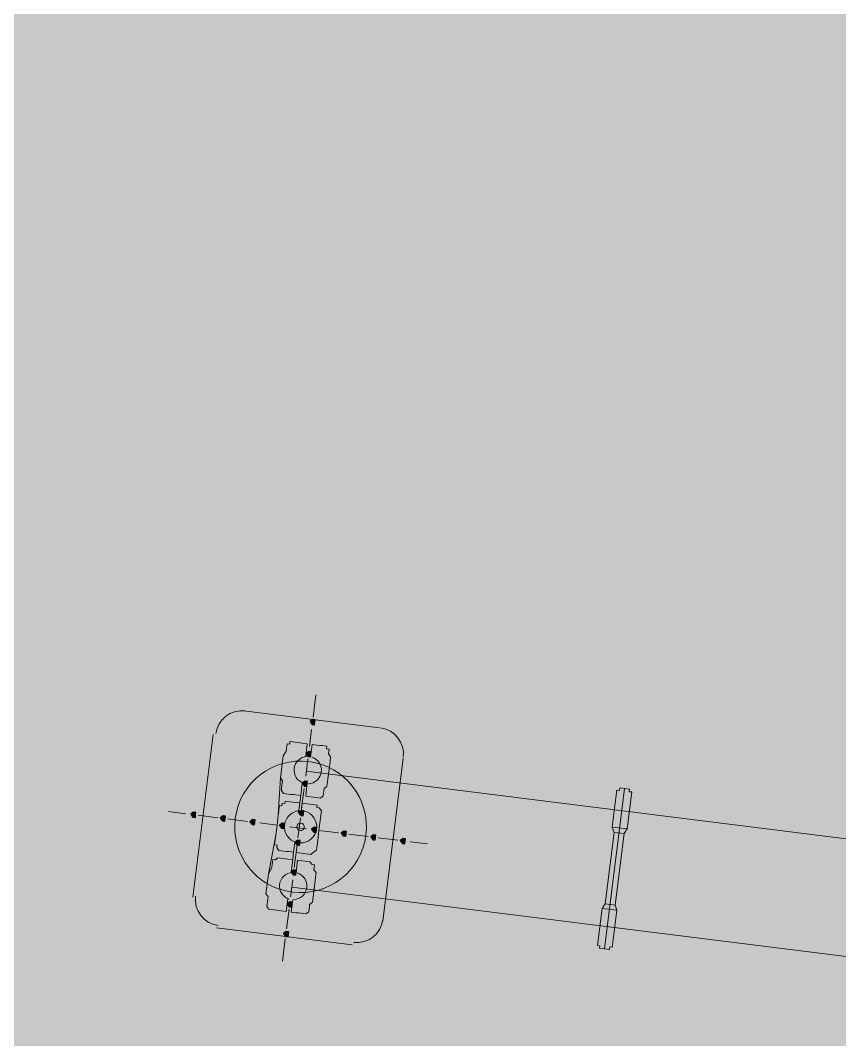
# Model space of a CAD drawing. Header units: metres. Extents: x -4 to 509425, y 7549 to 4732445.
# Drawn here: x 475971.901 to 475974.693, y 4719750.157 to 4719753.631 of the extents above; entities that cross this region are included whole.
import ezdxf

# ---------------------------------------------------------------- set-up
doc = ezdxf.new("R2010")
doc.units = ezdxf.units.M
doc.header["$LTSCALE"] = 0.01
doc.header["$MEASUREMENT"] = 0
doc.layers.get('0').update_dxf_attribs({"lineweight": 0})
doc.layers.add('_SUBESTACIÓN', color=1, linetype='Continuous')
doc.layers.add('SUBESTACION LA VID', color=253, linetype='Continuous')

# ---------------------------------------------------------------- blocks, each defined once
blk = doc.blocks.new('A$Cfff6051d')
at = {"layer": 'SUBESTACION LA VID', "transparency": 33554687}
h = blk.add_hatch(color=256, dxfattribs=at)
h.dxf.hatch_style = 2
h.paths.add_polyline_path([(475972.905, 4719751.2391), (475972.9061, 4719751.2475), (475972.8977, 4719751.2485), (475972.8882, 4719751.2412), (475972.8956, 4719751.2317), (475972.904, 4719751.2307)])
h = blk.add_hatch(color=256, dxfattribs=at)
h.dxf.hatch_style = 2
h.paths.add_polyline_path([(475972.8913, 4719751.1299), (475972.8924, 4719751.1383), (475972.884, 4719751.1393), (475972.8745, 4719751.132), (475972.8819, 4719751.1225), (475972.8903, 4719751.1215)])
h = blk.add_hatch(color=256, dxfattribs=at)
h.dxf.hatch_style = 2
h.paths.add_polyline_path([(475972.8787, 4719751.0291), (475972.8797, 4719751.0375), (475972.8713, 4719751.0385), (475972.8619, 4719751.0312), (475972.8692, 4719751.0217), (475972.8776, 4719751.0207)])
h = blk.add_hatch(color=256, dxfattribs=at)
h.dxf.hatch_style = 2
h.paths.add_polyline_path([(475972.866, 4719750.9283), (475972.8671, 4719750.9367), (475972.8587, 4719750.9377), (475972.8492, 4719750.9304), (475972.8566, 4719750.9209), (475972.865, 4719750.9199)])
h = blk.add_hatch(color=256, dxfattribs=at)
h.dxf.hatch_style = 2
h.paths.add_polyline_path([(475972.4985, 4719750.9231), (475972.4996, 4719750.9315), (475972.4912, 4719750.9326), (475972.4817, 4719750.9253), (475972.4891, 4719750.9158), (475972.4975, 4719750.9147)])
h = blk.add_hatch(color=256, dxfattribs=at)
h.dxf.hatch_style = 2
h.paths.add_polyline_path([(475972.5993, 4719750.9105), (475972.6004, 4719750.9189), (475972.592, 4719750.92), (475972.5825, 4719750.9126), (475972.5899, 4719750.9032), (475972.5983, 4719750.9021)])
h = blk.add_hatch(color=256, dxfattribs=at)
h.dxf.hatch_style = 2
h.paths.add_polyline_path([(475972.7001, 4719750.8979), (475972.7012, 4719750.9063), (475972.6928, 4719750.9073), (475972.6833, 4719750.9), (475972.6907, 4719750.8905), (475972.6991, 4719750.8895)])
h = blk.add_hatch(color=256, dxfattribs=at)
h.dxf.hatch_style = 2
h.paths.add_polyline_path([(475972.8009, 4719750.8852), (475972.802, 4719750.8936), (475972.7936, 4719750.8947), (475972.7841, 4719750.8873), (475972.7915, 4719750.8779), (475972.7999, 4719750.8768)])
h = blk.add_hatch(color=256, dxfattribs=at)
h.dxf.hatch_style = 2
h.paths.add_polyline_path([(475972.9101, 4719750.8715), (475972.9112, 4719750.8799), (475972.9028, 4719750.881), (475972.8933, 4719750.8737), (475972.9007, 4719750.8642), (475972.9091, 4719750.8631)])
h = blk.add_hatch(color=256, dxfattribs=at)
h.dxf.hatch_style = 2
h.paths.add_polyline_path([(475973.0109, 4719750.8589), (475973.012, 4719750.8673), (475973.0036, 4719750.8684), (475972.9941, 4719750.861), (475973.0015, 4719750.8516), (475973.0099, 4719750.8505)])
h = blk.add_hatch(color=256, dxfattribs=at)
h.dxf.hatch_style = 2
h.paths.add_polyline_path([(475972.8534, 4719750.8275), (475972.8545, 4719750.8359), (475972.8461, 4719750.8369), (475972.8366, 4719750.8296), (475972.8439, 4719750.8201), (475972.8523, 4719750.8191)])
h = blk.add_hatch(color=256, dxfattribs=at)
h.dxf.hatch_style = 2
h.paths.add_polyline_path([(475973.1117, 4719750.8463), (475973.1128, 4719750.8547), (475973.1044, 4719750.8557), (475973.0949, 4719750.8484), (475973.1023, 4719750.8389), (475973.1107, 4719750.8379)])
h = blk.add_hatch(color=256, dxfattribs=at)
h.dxf.hatch_style = 2
h.paths.add_polyline_path([(475973.2125, 4719750.8336), (475973.2136, 4719750.842), (475973.2052, 4719750.8431), (475973.1957, 4719750.8357), (475973.2031, 4719750.8263), (475973.2115, 4719750.8252)])
h = blk.add_hatch(color=256, dxfattribs=at)
h.dxf.hatch_style = 2
h.paths.add_polyline_path([(475972.8408, 4719750.7267), (475972.8418, 4719750.7351), (475972.8334, 4719750.7361), (475972.824, 4719750.7288), (475972.8313, 4719750.7193), (475972.8397, 4719750.7183)])
h = blk.add_hatch(color=256, dxfattribs=at)
h.dxf.hatch_style = 2
h.paths.add_polyline_path([(475972.8271, 4719750.6175), (475972.8281, 4719750.6259), (475972.8197, 4719750.6269), (475972.8103, 4719750.6196), (475972.8176, 4719750.6101), (475972.826, 4719750.6091)])
h = blk.add_hatch(color=256, dxfattribs=at)
h.dxf.hatch_style = 2
h.paths.add_polyline_path([(475972.8144, 4719750.5167), (475972.8155, 4719750.5251), (475972.8071, 4719750.5261), (475972.7976, 4719750.5188), (475972.805, 4719750.5093), (475972.8134, 4719750.5083)])
at = {"layer": 'SUBESTACION LA VID', "lineweight": 15}
for p, q in [((475972.9082, 4719751.3325), (475972.8987, 4719751.2569)), ((475972.6624, 4719751.278), (475973.1245, 4719751.2201)), ((475972.8934, 4719751.2149), (475972.8861, 4719751.1561)), ((475972.5585, 4719751.1972), (475972.489, 4719750.6428)), ((475972.8808, 4719751.1141), (475972.8734, 4719751.0553)), ((475973.2053, 4719751.1161), (475973.1358, 4719750.5617)), ((475972.7799, 4719750.922), (475972.7873, 4719751.0491)), ((475972.8755, 4719751.0721), (475975.0764, 4719750.7962)), ((475972.8682, 4719751.0133), (475972.8597, 4719750.9461)), ((475972.8608, 4719751.0228), (475972.8619, 4719751.0312)), ((475972.8776, 4719751.0207), (475972.8787, 4719751.0291)), ((475972.8566, 4719750.9892), (475972.8534, 4719750.964)), ((475972.4061, 4719750.9347), (475972.4649, 4719750.9274)), ((475972.5069, 4719750.9221), (475972.5741, 4719750.9137)), ((475972.6077, 4719750.9095), (475972.6749, 4719750.901)), ((475972.8555, 4719750.9125), (475972.8471, 4719750.8453)), ((475972.7169, 4719750.8958), (475972.7757, 4719750.8884)), ((475972.8177, 4719750.8831), (475972.8765, 4719750.8758)), ((475972.9185, 4719750.8705), (475972.9857, 4719750.8621)), ((475972.7463, 4719750.7214), (475972.7715, 4719750.8548)), ((475973.0193, 4719750.8579), (475973.0865, 4719750.8494)), ((475973.1201, 4719750.8452), (475973.1873, 4719750.8368)), ((475973.2293, 4719750.8315), (475973.2881, 4719750.8242)), ((475972.8292, 4719750.7708), (475972.8324, 4719750.796)), ((475972.8418, 4719750.8033), (475972.8345, 4719750.7445)), ((475972.8292, 4719750.7025), (475972.8218, 4719750.6437)), ((475972.826, 4719750.6773), (475975.0269, 4719750.4014)), ((475972.8103, 4719750.6196), (475972.8124, 4719750.6364)), ((475972.8271, 4719750.6175), (475972.8292, 4719750.6343)), ((475972.8166, 4719750.6017), (475972.8081, 4719750.5345)), ((475972.5698, 4719750.5388), (475973.0318, 4719750.4809)), ((475972.8039, 4719750.5009), (475972.7944, 4719750.4253))]:
    blk.add_line(p, q, dxfattribs=at)
at = {"layer": 'SUBESTACION LA VID'}
for points in [[(475972.905, 4719751.2391), (475972.9061, 4719751.2475), (475972.8977, 4719751.2485), (475972.8882, 4719751.2412), (475972.8956, 4719751.2317), (475972.904, 4719751.2307)], [(475972.8913, 4719751.1299), (475972.8924, 4719751.1383), (475972.884, 4719751.1393), (475972.8745, 4719751.132), (475972.8819, 4719751.1225), (475972.8903, 4719751.1215)], [(475972.8787, 4719751.0291), (475972.8797, 4719751.0375), (475972.8713, 4719751.0385), (475972.8619, 4719751.0312), (475972.8692, 4719751.0217), (475972.8776, 4719751.0207)], [(475972.866, 4719750.9283), (475972.8671, 4719750.9367), (475972.8587, 4719750.9377), (475972.8492, 4719750.9304), (475972.8566, 4719750.9209), (475972.865, 4719750.9199)], [(475972.4985, 4719750.9231), (475972.4996, 4719750.9315), (475972.4912, 4719750.9326), (475972.4817, 4719750.9253), (475972.4891, 4719750.9158), (475972.4975, 4719750.9147)], [(475972.5993, 4719750.9105), (475972.6004, 4719750.9189), (475972.592, 4719750.92), (475972.5825, 4719750.9126), (475972.5899, 4719750.9032), (475972.5983, 4719750.9021)], [(475972.7001, 4719750.8979), (475972.7012, 4719750.9063), (475972.6928, 4719750.9073), (475972.6833, 4719750.9), (475972.6907, 4719750.8905), (475972.6991, 4719750.8895)], [(475972.8009, 4719750.8852), (475972.802, 4719750.8936), (475972.7936, 4719750.8947), (475972.7841, 4719750.8873), (475972.7915, 4719750.8779), (475972.7999, 4719750.8768)], [(475972.9101, 4719750.8715), (475972.9112, 4719750.8799), (475972.9028, 4719750.881), (475972.8933, 4719750.8737), (475972.9007, 4719750.8642), (475972.9091, 4719750.8631)], [(475973.0109, 4719750.8589), (475973.012, 4719750.8673), (475973.0036, 4719750.8684), (475972.9941, 4719750.861), (475973.0015, 4719750.8516), (475973.0099, 4719750.8505)], [(475972.8534, 4719750.8275), (475972.8545, 4719750.8359), (475972.8461, 4719750.8369), (475972.8366, 4719750.8296), (475972.8439, 4719750.8201), (475972.8523, 4719750.8191)], [(475973.1117, 4719750.8463), (475973.1128, 4719750.8547), (475973.1044, 4719750.8557), (475973.0949, 4719750.8484), (475973.1023, 4719750.8389), (475973.1107, 4719750.8379)], [(475973.2125, 4719750.8336), (475973.2136, 4719750.842), (475973.2052, 4719750.8431), (475973.1957, 4719750.8357), (475973.2031, 4719750.8263), (475973.2115, 4719750.8252)], [(475972.8408, 4719750.7267), (475972.8418, 4719750.7351), (475972.8334, 4719750.7361), (475972.824, 4719750.7288), (475972.8313, 4719750.7193), (475972.8397, 4719750.7183)], [(475972.8271, 4719750.6175), (475972.8281, 4719750.6259), (475972.8197, 4719750.6269), (475972.8103, 4719750.6196), (475972.8176, 4719750.6101), (475972.826, 4719750.6091)], [(475972.8144, 4719750.5167), (475972.8155, 4719750.5251), (475972.8071, 4719750.5261), (475972.7976, 4719750.5188), (475972.805, 4719750.5093), (475972.8134, 4719750.5083)]]:
    blk.add_lwpolyline(points, close=True, dxfattribs=at)
at = {"layer": 'SUBESTACION LA VID', "lineweight": 0}
for points in [[(475972.905, 4719751.2391), (475972.9061, 4719751.2475), (475972.8977, 4719751.2485), (475972.8882, 4719751.2412), (475972.8956, 4719751.2317), (475972.904, 4719751.2307)], [(475972.8913, 4719751.1299), (475972.8924, 4719751.1383), (475972.884, 4719751.1393), (475972.8745, 4719751.132), (475972.8819, 4719751.1225), (475972.8903, 4719751.1215)], [(475972.8787, 4719751.0291), (475972.8797, 4719751.0375), (475972.8713, 4719751.0385), (475972.8619, 4719751.0312), (475972.8692, 4719751.0217), (475972.8776, 4719751.0207)], [(475972.866, 4719750.9283), (475972.8671, 4719750.9367), (475972.8587, 4719750.9377), (475972.8492, 4719750.9304), (475972.8566, 4719750.9209), (475972.865, 4719750.9199)], [(475972.4985, 4719750.9231), (475972.4996, 4719750.9315), (475972.4912, 4719750.9326), (475972.4817, 4719750.9253), (475972.4891, 4719750.9158), (475972.4975, 4719750.9147)], [(475972.5993, 4719750.9105), (475972.6004, 4719750.9189), (475972.592, 4719750.92), (475972.5825, 4719750.9126), (475972.5899, 4719750.9032), (475972.5983, 4719750.9021)], [(475972.7001, 4719750.8979), (475972.7012, 4719750.9063), (475972.6928, 4719750.9073), (475972.6833, 4719750.9), (475972.6907, 4719750.8905), (475972.6991, 4719750.8895)], [(475972.8009, 4719750.8852), (475972.802, 4719750.8936), (475972.7936, 4719750.8947), (475972.7841, 4719750.8873), (475972.7915, 4719750.8779), (475972.7999, 4719750.8768)], [(475972.9101, 4719750.8715), (475972.9112, 4719750.8799), (475972.9028, 4719750.881), (475972.8933, 4719750.8737), (475972.9007, 4719750.8642), (475972.9091, 4719750.8631)], [(475973.0109, 4719750.8589), (475973.012, 4719750.8673), (475973.0036, 4719750.8684), (475972.9941, 4719750.861), (475973.0015, 4719750.8516), (475973.0099, 4719750.8505)], [(475972.8534, 4719750.8275), (475972.8545, 4719750.8359), (475972.8461, 4719750.8369), (475972.8366, 4719750.8296), (475972.8439, 4719750.8201), (475972.8523, 4719750.8191)], [(475973.1117, 4719750.8463), (475973.1128, 4719750.8547), (475973.1044, 4719750.8557), (475973.0949, 4719750.8484), (475973.1023, 4719750.8389), (475973.1107, 4719750.8379)], [(475973.2125, 4719750.8336), (475973.2136, 4719750.842), (475973.2052, 4719750.8431), (475973.1957, 4719750.8357), (475973.2031, 4719750.8263), (475973.2115, 4719750.8252)], [(475972.8408, 4719750.7267), (475972.8418, 4719750.7351), (475972.8334, 4719750.7361), (475972.824, 4719750.7288), (475972.8313, 4719750.7193), (475972.8397, 4719750.7183)], [(475972.8271, 4719750.6175), (475972.8281, 4719750.6259), (475972.8197, 4719750.6269), (475972.8103, 4719750.6196), (475972.8176, 4719750.6101), (475972.826, 4719750.6091)], [(475972.8144, 4719750.5167), (475972.8155, 4719750.5251), (475972.8071, 4719750.5261), (475972.7976, 4719750.5188), (475972.805, 4719750.5093), (475972.8134, 4719750.5083)]]:
    blk.add_lwpolyline(points, close=True, dxfattribs=at)
at = {"layer": 'SUBESTACION LA VID', "lineweight": 15}
for points in [[(475972.8735, 4719751.1236), (475972.8787, 4719751.1656), (475972.8619, 4719751.1677), (475972.8535, 4719751.1687), (475972.8451, 4719751.1698), (475972.8367, 4719751.1708), (475972.8283, 4719751.1719), (475972.8199, 4719751.173), (475972.8189, 4719751.1646), (475972.8105, 4719751.1656), (475972.8094, 4719751.1572), (475972.8084, 4719751.1488), (475972.8073, 4719751.1404), (475972.7968, 4719751.1247), (475972.7873, 4719751.0491), (475972.7947, 4719751.0396), (475972.7936, 4719751.0312), (475972.7926, 4719751.0228), (475972.7915, 4719751.0144), (475972.7905, 4719751.006), (475972.7978, 4719750.9965), (475972.8062, 4719750.9955), (475972.8146, 4719750.9944), (475972.823, 4719750.9934), (475972.8314, 4719750.9923), (475972.8398, 4719750.9913), (475972.8566, 4719750.9892), (475972.8608, 4719751.0228)], [(475972.8903, 4719751.1215), (475972.8955, 4719751.1635), (475972.9039, 4719751.1624), (475972.9123, 4719751.1614), (475972.9207, 4719751.1603), (475972.9291, 4719751.1593), (475972.9375, 4719751.1582), (475972.9459, 4719751.1572), (475972.9449, 4719751.1488), (475972.9533, 4719751.1477), (475972.9522, 4719751.1393), (475972.9512, 4719751.1309), (475972.9585, 4719751.1215), (475972.9564, 4719751.1046), (475972.9469, 4719751.029), (475972.9459, 4719751.0206), (475972.9364, 4719751.0133), (475972.9354, 4719751.0049), (475972.9343, 4719750.9965), (475972.9333, 4719750.9881), (475972.9238, 4719750.9807), (475972.9154, 4719750.9818), (475972.907, 4719750.9829), (475972.8986, 4719750.9839), (475972.8902, 4719750.985), (475972.8818, 4719750.986), (475972.8734, 4719750.9871), (475972.8776, 4719751.0207)], [(475973.8918, 4719750.4669), (475973.8834, 4719750.468), (475973.875, 4719750.469), (475973.8761, 4719750.4774), (475973.8677, 4719750.4785), (475973.8687, 4719750.4869), (475973.8835, 4719750.6045), (475973.894, 4719750.6202), (475973.9245, 4719750.8638), (475973.9182, 4719750.8817), (475973.933, 4719750.9993), (475973.934, 4719751.0077), (475973.9424, 4719751.0066), (475973.9435, 4719751.015), (475973.9519, 4719751.014), (475973.9603, 4719751.0129), (475973.8918, 4719750.4669)], [(475973.8918, 4719750.4669), (475973.9002, 4719750.4659), (475973.9086, 4719750.4648), (475973.9097, 4719750.4732), (475973.9181, 4719750.4721), (475973.9191, 4719750.4805), (475973.9339, 4719750.5981), (475973.9276, 4719750.616), (475973.9581, 4719750.8596), (475973.9686, 4719750.8754), (475973.9834, 4719750.993), (475973.9844, 4719751.0014), (475973.976, 4719751.0024), (475973.9771, 4719751.0108), (475973.9687, 4719751.0119), (475973.9603, 4719751.0129), (475973.8918, 4719750.4669)], [(475973.933, 4719750.9993), (475973.934, 4719751.0077), (475973.9424, 4719751.0066), (475973.9435, 4719751.015), (475973.9519, 4719751.014), (475973.9687, 4719751.0119), (475973.9771, 4719751.0108), (475973.976, 4719751.0024), (475973.9844, 4719751.0014), (475973.9834, 4719750.993), (475973.9686, 4719750.8754), (475973.9182, 4719750.8817), (475973.933, 4719750.9993)], [(475972.7757, 4719750.8884), (475972.7799, 4719750.922), (475972.782, 4719750.9388), (475972.7831, 4719750.9472), (475972.7841, 4719750.9556), (475972.7925, 4719750.9545), (475972.7936, 4719750.9629), (475972.802, 4719750.9619), (475972.803, 4719750.9703), (475972.8114, 4719750.9692), (475972.8198, 4719750.9682), (475972.8282, 4719750.9671), (475972.8366, 4719750.9661), (475972.8534, 4719750.964), (475972.8492, 4719750.9304)], [(475972.9185, 4719750.8705), (475972.9227, 4719750.9041), (475972.9248, 4719750.9209), (475972.9259, 4719750.9293), (475972.9269, 4719750.9377), (475972.9196, 4719750.9471), (475972.9112, 4719750.9482), (475972.9123, 4719750.9566), (475972.9039, 4719750.9577), (475972.8955, 4719750.9587), (475972.8871, 4719750.9598), (475972.8787, 4719750.9608), (475972.8618, 4719750.9629), (475972.8576, 4719750.9293)], [(475972.7757, 4719750.8884), (475972.7715, 4719750.8548), (475972.7694, 4719750.838), (475972.7683, 4719750.8296), (475972.7673, 4719750.8212), (475972.7757, 4719750.8201), (475972.7746, 4719750.8117), (475972.782, 4719750.8023), (475972.7904, 4719750.8012), (475972.7988, 4719750.8002), (475972.8072, 4719750.7991), (475972.8156, 4719750.7981), (475972.8324, 4719750.796), (475972.8366, 4719750.8296)], [(475972.9185, 4719750.8705), (475972.9143, 4719750.8369), (475972.9122, 4719750.8201), (475972.9111, 4719750.8117), (475972.9101, 4719750.8033), (475972.9006, 4719750.7959), (475972.8912, 4719750.7886), (475972.8828, 4719750.7896), (475972.8744, 4719750.7907), (475972.866, 4719750.7918), (475972.8576, 4719750.7928), (475972.8408, 4719750.7949), (475972.845, 4719750.8285)], [(475973.9182, 4719750.8817), (475973.9686, 4719750.8754), (475973.9581, 4719750.8596), (475973.9245, 4719750.8638), (475973.9182, 4719750.8817)], [(475973.894, 4719750.6202), (475973.9276, 4719750.616), (475973.9581, 4719750.8596), (475973.9245, 4719750.8638), (475973.894, 4719750.6202)], [(475972.824, 4719750.7288), (475972.8292, 4719750.7708), (475972.8124, 4719750.7729), (475972.804, 4719750.7739), (475972.7956, 4719750.775), (475972.7872, 4719750.776), (475972.7788, 4719750.7771), (475972.7694, 4719750.7697), (475972.761, 4719750.7708), (475972.7599, 4719750.7624), (475972.7589, 4719750.754), (475972.7578, 4719750.7456), (475972.7463, 4719750.7214), (475972.7378, 4719750.6542), (475972.7452, 4719750.6448), (475972.7441, 4719750.6364), (475972.7431, 4719750.628), (475972.742, 4719750.6196), (475972.741, 4719750.6112), (475972.7483, 4719750.6017), (475972.7567, 4719750.6007), (475972.7651, 4719750.5996), (475972.7735, 4719750.5986), (475972.7819, 4719750.5975), (475972.7903, 4719750.5965), (475972.8071, 4719750.5944), (475972.8113, 4719750.628)], [(475972.8408, 4719750.7267), (475972.846, 4719750.7687), (475972.8544, 4719750.7676), (475972.8628, 4719750.7666), (475972.8712, 4719750.7655), (475972.8796, 4719750.7644), (475972.888, 4719750.7634), (475972.8954, 4719750.7539), (475972.9038, 4719750.7529), (475972.9027, 4719750.7445), (475972.9017, 4719750.7361), (475972.909, 4719750.7266), (475972.9059, 4719750.7014), (475972.8974, 4719750.6342), (475972.8964, 4719750.6258), (475972.8869, 4719750.6185), (475972.8859, 4719750.6101), (475972.8848, 4719750.6017), (475972.8838, 4719750.5933), (475972.8743, 4719750.5859), (475972.8659, 4719750.587), (475972.8575, 4719750.588), (475972.8491, 4719750.5891), (475972.8407, 4719750.5901), (475972.8323, 4719750.5912), (475972.8239, 4719750.5923), (475972.8281, 4719750.6259)], [(475973.8687, 4719750.4869), (475973.8835, 4719750.6045), (475973.9339, 4719750.5981), (475973.9191, 4719750.4805), (475973.9181, 4719750.4721), (475973.9097, 4719750.4732), (475973.9086, 4719750.4648), (475973.9002, 4719750.4659), (475973.8834, 4719750.468), (475973.875, 4719750.469), (475973.8761, 4719750.4774), (475973.8677, 4719750.4785), (475973.8687, 4719750.4869)], [(475973.8835, 4719750.6045), (475973.9339, 4719750.5981), (475973.9276, 4719750.616), (475973.894, 4719750.6202), (475973.8835, 4719750.6045)]]:
    blk.add_lwpolyline(points, dxfattribs=at)
for points in [[(475972.6666, 4719751.2775), (475972.6179, 4719751.2836), (475972.5735, 4719751.2491), (475972.5674, 4719751.2003)], [(475973.2058, 4719751.1203), (475973.2119, 4719751.169), (475973.1774, 4719751.2135), (475973.1287, 4719751.2196)], [(475972.8563, 4719750.9376), (475972.8284, 4719750.9377), (475972.8049, 4719750.9171), (475972.8014, 4719750.8894)], [(475972.9106, 4719750.8757), (475972.9141, 4719750.9034), (475972.8964, 4719750.9292), (475972.8694, 4719750.936)], [(475972.8014, 4719750.8894), (475972.798, 4719750.8618), (475972.8157, 4719750.836), (475972.8427, 4719750.8292)], [(475972.8558, 4719750.8276), (475972.8836, 4719750.8274), (475972.9072, 4719750.8481), (475972.9106, 4719750.8757)], [(475972.4979, 4719750.6459), (475972.4918, 4719750.5972), (475972.5263, 4719750.5528), (475972.575, 4719750.5467)], [(475973.037, 4719750.4887), (475973.0858, 4719750.4826), (475973.1302, 4719750.5172), (475973.1363, 4719750.5659)], [(475969.7539, 4719750.2647), (475969.3761, 4719747.2514), (475971.5126, 4719744.5024), (475974.5259, 4719744.1247)]]:
    blk.add_open_spline(points, degree=3, dxfattribs=at)
for points, knots in [([(475972.6334, 4719750.9105), (475972.618, 4719750.7876), (475972.7052, 4719750.6754), (475972.8281, 4719750.66), (475972.9511, 4719750.6446), (475973.0632, 4719750.7317), (475973.0787, 4719750.8547), (475973.0941, 4719750.9776), (475973.0069, 4719751.0898), (475972.884, 4719751.1052), (475972.761, 4719751.1206), (475972.6488, 4719751.0334), (475972.6334, 4719750.9105)], [0, 0, 0, 0, 1, 1, 1, 2, 2, 2, 3, 3, 3, 4, 4, 4, 4]), ([(475972.8777, 4719751.1223), (475972.8553, 4719751.1211), (475972.8369, 4719751.1039), (475972.8341, 4719751.0816), (475972.8313, 4719751.0592), (475972.8449, 4719751.0381), (475972.8663, 4719751.0314)], [0, 0, 0, 0, 1, 1, 1, 2, 2, 2, 2]), ([(475972.8828, 4719751.0293), (475972.9053, 4719751.0305), (475972.9237, 4719751.0477), (475972.9265, 4719751.07), (475972.9293, 4719751.0924), (475972.9157, 4719751.1135), (475972.8942, 4719751.1202)], [0, 0, 0, 0, 1, 1, 1, 2, 2, 2, 2]), ([(475972.8434, 4719750.8842), (475972.8426, 4719750.8772), (475972.8475, 4719750.8709), (475972.8545, 4719750.87), (475972.8614, 4719750.8691), (475972.8678, 4719750.874), (475972.8686, 4719750.881), (475972.8695, 4719750.888), (475972.8646, 4719750.8943), (475972.8576, 4719750.8952), (475972.8507, 4719750.8961), (475972.8443, 4719750.8911), (475972.8434, 4719750.8842)], [0, 0, 0, 0, 1, 1, 1, 2, 2, 2, 3, 3, 3, 4, 4, 4, 4]), ([(475972.8283, 4719750.7275), (475972.8058, 4719750.7263), (475972.7874, 4719750.7091), (475972.7846, 4719750.6868), (475972.7818, 4719750.6644), (475972.7954, 4719750.6433), (475972.8169, 4719750.6365)], [0, 0, 0, 0, 1, 1, 1, 2, 2, 2, 2]), ([(475972.8333, 4719750.6345), (475972.8558, 4719750.6357), (475972.8742, 4719750.6528), (475972.877, 4719750.6752), (475972.8798, 4719750.6975), (475972.8662, 4719750.7187), (475972.8447, 4719750.7254)], [0, 0, 0, 0, 1, 1, 1, 2, 2, 2, 2])]:
    blk.add_open_spline(points, degree=3, knots=knots, dxfattribs=at)

msp = doc.modelspace()

# ---------------------------------------------------------------- hatches: boundary and pattern name
at = {"layer": '_SUBESTACIÓN', "transparency": 33554559}
h = msp.add_hatch(color=1, dxfattribs=at)
h.dxf.hatch_style = 1
h.paths.add_polyline_path([(475968.6399, 4719805.825), (476089.9386, 4719790.615), (476078.1686, 4719696.74), (475956.8686, 4719711.9502)])

# ---------------------------------------------------------------- block references
at = {"linetype": 'Continuous'}
msp.add_blockref('A$Cfff6051d', (0, 0), dxfattribs=at)

doc.saveas('drawing.dxf')
